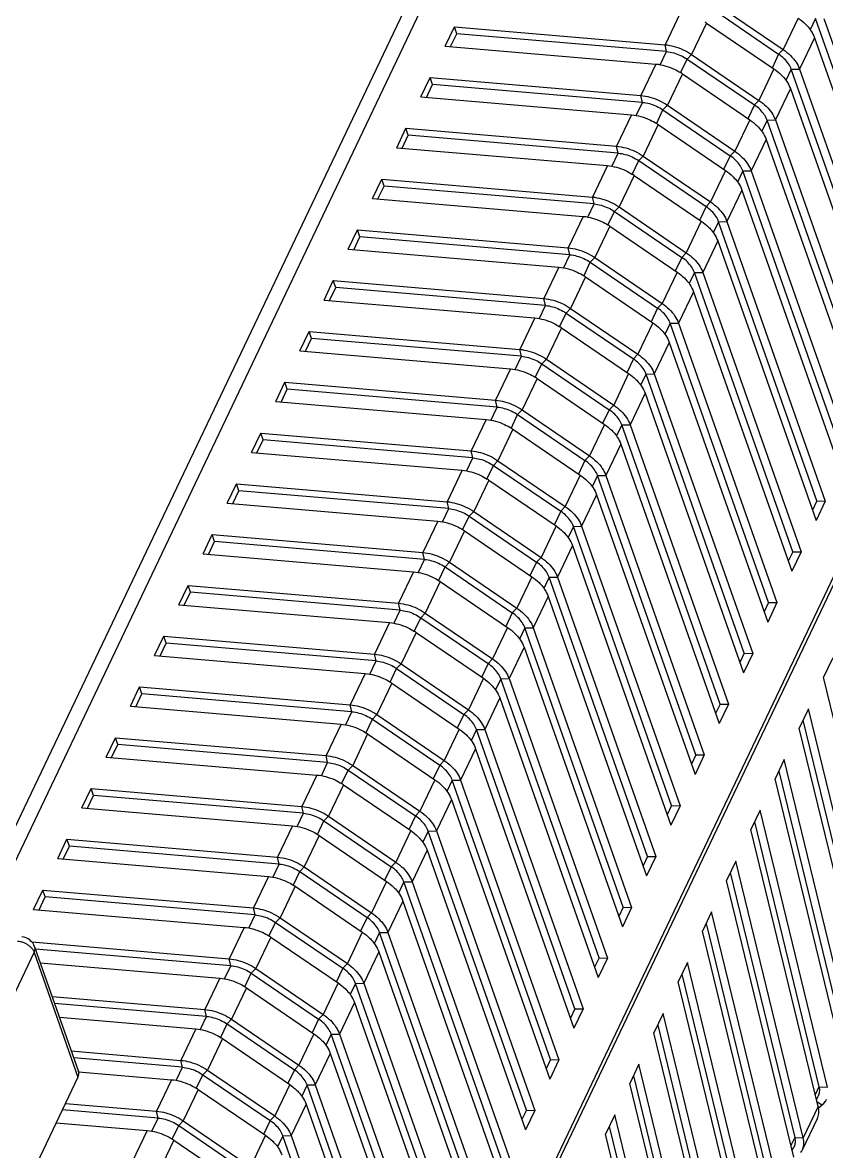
# Model space of a CAD drawing. Header units: millimetres. Extents: x 14276 to 15242, y -9916 to -8542.
# Drawn here: x 14507.7 to 14562.3, y -9122.1 to -9045.5 of the extents above; entities that cross this region are included whole.
import ezdxf

# ---------------------------------------------------------------- set-up
doc = ezdxf.new("R2010")
doc.units = ezdxf.units.MM

# ---------------------------------------------------------------- blocks, each defined once
blk = doc.blocks.new('u9')
at = {"color": 7, "linetype": 'Continuous'}
for p, q in [((-255.404, 117.786), (-219.18, 193.801)), ((-254.346, 117.696), (-222.54, 184.439)), ((-206.888, 180.159), (-207.905, 178.025)), ((-204.76, 180.496), (-200.195, 177.38)), ((-204.454, 180.811), (-199.888, 177.696)), ((-205.08, 179.498), (-206.097, 177.364)), ((-205.08, 179.498), (-200.514, 176.382)), ((-198.872, 179.83), (-199.888, 177.696)), ((-197.695, 179.802), (-198.057, 179.041)), ((-191.027, 160.844), (-197.695, 179.802)), ((-197.133, 179.81), (-190.458, 160.833)), ((-222.82, 177.931), (-222.194, 179.244)), ((-222.45, 177.899), (-222.034, 178.772)), ((-222.034, 178.772), (-222.194, 179.244)), ((-222.194, 179.244), (-207.905, 178.025)), ((-207.794, 177.557), (-222.034, 178.772)), ((-240.753, 49.003), (-179.313, 177.933)), ((-222.82, 177.931), (-208.531, 176.712)), ((-207.794, 177.557), (-207.905, 178.025)), ((-197.758, 178.496), (-198.775, 176.362)), ((-197.758, 178.496), (-191.084, 159.52)), ((-240.659, 48.66), (-179.233, 177.56)), ((-208.223, 176.656), (-207.794, 177.557)), ((-206.849, 176.111), (-206.403, 177.049)), ((-206.403, 177.049), (-206.097, 177.364)), ((-206.403, 177.049), (-201.837, 173.933)), ((-206.097, 177.364), (-201.531, 174.248)), ((-200.195, 177.38), (-200.641, 176.443)), ((-200.195, 177.38), (-199.888, 177.696)), ((-208.531, 176.712), (-209.548, 174.578)), ((-200.514, 176.382), (-201.531, 174.248)), ((-199.338, 176.354), (-199.7, 175.594)), ((-199.338, 176.354), (-198.775, 176.362)), ((-192.67, 157.397), (-199.338, 176.354)), ((-198.775, 176.362), (-192.101, 157.386)), ((-224.463, 174.484), (-223.837, 175.797)), ((-223.677, 175.325), (-223.837, 175.797)), ((-223.837, 175.797), (-209.548, 174.578)), ((-206.722, 176.051), (-207.739, 173.917)), ((-206.722, 176.051), (-202.157, 172.935)), ((-224.093, 174.452), (-223.677, 175.325)), ((-209.437, 174.11), (-223.677, 175.325)), ((-199.401, 175.049), (-200.418, 172.915)), ((-199.401, 175.049), (-192.726, 156.073)), ((-224.463, 174.484), (-210.174, 173.264)), ((-209.866, 173.209), (-209.437, 174.11)), ((-209.437, 174.11), (-209.548, 174.578)), ((-201.837, 173.933), (-201.531, 174.248)), ((-210.174, 173.264), (-211.191, 171.131)), ((-208.492, 172.664), (-208.045, 173.601)), ((-208.045, 173.601), (-207.739, 173.917)), ((-208.045, 173.601), (-203.48, 170.486)), ((-207.739, 173.917), (-203.174, 170.801)), ((-201.837, 173.933), (-202.284, 172.996)), ((-208.365, 172.604), (-209.382, 170.47)), ((-208.365, 172.604), (-203.8, 169.488)), ((-202.157, 172.935), (-203.174, 170.801)), ((-200.981, 172.907), (-201.343, 172.147)), ((-200.981, 172.907), (-200.418, 172.915)), ((-194.312, 153.95), (-200.981, 172.907)), ((-200.418, 172.915), (-193.743, 153.939)), ((-226.106, 171.036), (-225.48, 172.35)), ((-225.736, 171.005), (-225.32, 171.877)), ((-225.32, 171.877), (-225.48, 172.35)), ((-225.48, 172.35), (-211.191, 171.131)), ((-211.079, 170.662), (-225.32, 171.877)), ((-226.106, 171.036), (-211.817, 169.817)), ((-211.079, 170.662), (-211.191, 171.131)), ((-201.044, 171.602), (-202.061, 169.468)), ((-201.044, 171.602), (-194.369, 152.625)), ((-211.509, 169.762), (-211.079, 170.662)), ((-210.135, 169.217), (-209.688, 170.154)), ((-209.688, 170.154), (-209.382, 170.47)), ((-209.688, 170.154), (-205.123, 167.038)), ((-209.382, 170.47), (-204.817, 167.354)), ((-203.48, 170.486), (-203.927, 169.548)), ((-203.48, 170.486), (-203.174, 170.801)), ((-211.817, 169.817), (-212.833, 167.683)), ((-203.8, 169.488), (-204.817, 167.354)), ((-202.623, 169.46), (-202.986, 168.699)), ((-202.623, 169.46), (-202.061, 169.468)), ((-195.955, 150.502), (-202.623, 169.46)), ((-202.061, 169.468), (-195.386, 150.491)), ((-227.748, 167.589), (-227.122, 168.903)), ((-226.963, 168.43), (-227.122, 168.903)), ((-227.122, 168.903), (-212.833, 167.683)), ((-210.008, 169.156), (-211.025, 167.022)), ((-210.008, 169.156), (-205.443, 166.041)), ((-227.379, 167.558), (-226.963, 168.43)), ((-212.722, 167.215), (-226.963, 168.43)), ((-202.687, 168.154), (-203.704, 166.02)), ((-202.687, 168.154), (-196.012, 149.178)), ((-227.748, 167.589), (-213.459, 166.37)), ((-213.151, 166.314), (-212.722, 167.215)), ((-212.722, 167.215), (-212.833, 167.683)), ((-205.123, 167.038), (-204.817, 167.354)), ((-213.459, 166.37), (-214.476, 164.236)), ((-211.778, 165.769), (-211.331, 166.707)), ((-211.331, 166.707), (-211.025, 167.022)), ((-211.331, 166.707), (-206.766, 163.591)), ((-211.025, 167.022), (-206.46, 163.907)), ((-205.123, 167.038), (-205.569, 166.101)), ((-211.651, 165.709), (-212.668, 163.575)), ((-211.651, 165.709), (-207.085, 162.593)), ((-205.443, 166.041), (-206.46, 163.907)), ((-204.266, 166.012), (-204.628, 165.252)), ((-204.266, 166.012), (-203.704, 166.02)), ((-197.598, 147.055), (-204.266, 166.012)), ((-203.704, 166.02), (-197.029, 147.044)), ((-229.391, 164.142), (-228.765, 165.455)), ((-229.021, 164.11), (-228.606, 164.983)), ((-228.606, 164.983), (-228.765, 165.455)), ((-228.765, 165.455), (-214.476, 164.236)), ((-214.365, 163.768), (-228.606, 164.983)), ((-229.391, 164.142), (-215.102, 162.923)), ((-214.365, 163.768), (-214.476, 164.236)), ((-204.33, 164.707), (-205.346, 162.573)), ((-204.33, 164.707), (-197.655, 145.731)), ((-214.794, 162.867), (-214.365, 163.768)), ((-213.42, 162.322), (-212.974, 163.259)), ((-212.974, 163.259), (-212.668, 163.575)), ((-212.974, 163.259), (-208.408, 160.144)), ((-212.668, 163.575), (-208.102, 160.459)), ((-206.766, 163.591), (-207.212, 162.654)), ((-206.766, 163.591), (-206.46, 163.907)), ((-215.102, 162.923), (-216.119, 160.789)), ((-207.085, 162.593), (-208.102, 160.459)), ((-205.909, 162.565), (-206.271, 161.805)), ((-205.909, 162.565), (-205.346, 162.573)), ((-199.241, 143.608), (-205.909, 162.565)), ((-205.346, 162.573), (-198.672, 143.597)), ((-231.034, 160.695), (-230.408, 162.008)), ((-230.248, 161.536), (-230.408, 162.008)), ((-230.408, 162.008), (-216.119, 160.789)), ((-213.294, 162.262), (-214.31, 160.128)), ((-213.294, 162.262), (-208.728, 159.146)), ((-230.664, 160.663), (-230.248, 161.536)), ((-216.008, 160.321), (-230.248, 161.536)), ((-205.972, 161.26), (-206.989, 159.126)), ((-205.972, 161.26), (-199.297, 142.284)), ((-231.034, 160.695), (-216.745, 159.475)), ((-216.437, 159.42), (-216.008, 160.321)), ((-216.008, 160.321), (-216.119, 160.789)), ((-208.408, 160.144), (-208.102, 160.459)), ((-216.745, 159.475), (-217.762, 157.342)), ((-215.063, 158.875), (-214.616, 159.812)), ((-214.616, 159.812), (-214.31, 160.128)), ((-214.616, 159.812), (-210.051, 156.696)), ((-214.31, 160.128), (-209.745, 157.012)), ((-208.408, 160.144), (-208.855, 159.206)), ((-214.936, 158.815), (-215.953, 156.681)), ((-214.936, 158.815), (-210.371, 155.699)), ((-208.728, 159.146), (-209.745, 157.012)), ((-207.552, 159.118), (-207.914, 158.358)), ((-207.552, 159.118), (-206.989, 159.126)), ((-200.884, 140.161), (-207.552, 159.118)), ((-206.989, 159.126), (-200.314, 140.15)), ((-232.677, 157.247), (-232.051, 158.561)), ((-232.307, 157.216), (-231.891, 158.088)), ((-231.891, 158.088), (-232.051, 158.561)), ((-232.051, 158.561), (-217.762, 157.342)), ((-217.65, 156.873), (-231.891, 158.088)), ((-232.677, 157.247), (-218.388, 156.028)), ((-217.65, 156.873), (-217.762, 157.342)), ((-207.615, 157.813), (-208.632, 155.679)), ((-207.615, 157.813), (-200.94, 138.836)), ((-218.08, 155.973), (-217.65, 156.873)), ((-216.706, 155.428), (-216.259, 156.365)), ((-216.259, 156.365), (-215.953, 156.681)), ((-216.259, 156.365), (-211.694, 153.249)), ((-215.953, 156.681), (-211.388, 153.565)), ((-210.051, 156.696), (-210.498, 155.759)), ((-210.051, 156.696), (-209.745, 157.012)), ((-218.388, 156.028), (-219.405, 153.894)), ((-210.371, 155.699), (-211.388, 153.565)), ((-209.194, 155.671), (-209.557, 154.91)), ((-209.194, 155.671), (-208.632, 155.679)), ((-202.526, 136.713), (-209.194, 155.671)), ((-208.632, 155.679), (-201.957, 136.702)), ((-234.319, 153.8), (-233.693, 155.114)), ((-233.534, 154.641), (-233.693, 155.114)), ((-233.693, 155.114), (-219.405, 153.894)), ((-216.579, 155.367), (-217.596, 153.233)), ((-216.579, 155.367), (-212.014, 152.252)), ((-233.95, 153.769), (-233.534, 154.641)), ((-219.293, 153.426), (-233.534, 154.641)), ((-209.258, 154.365), (-210.275, 152.231)), ((-209.258, 154.365), (-202.583, 135.389)), ((-234.319, 153.8), (-220.03, 152.581)), ((-219.722, 152.525), (-219.293, 153.426)), ((-219.293, 153.426), (-219.405, 153.894)), ((-211.694, 153.249), (-211.388, 153.565)), ((-220.03, 152.581), (-221.047, 150.447)), ((-218.349, 151.98), (-217.902, 152.918)), ((-217.902, 152.918), (-217.596, 153.233)), ((-217.902, 152.918), (-213.337, 149.802)), ((-217.596, 153.233), (-213.031, 150.118)), ((-211.694, 153.249), (-212.141, 152.312)), ((-218.222, 151.92), (-219.239, 149.786)), ((-218.222, 151.92), (-213.657, 148.804)), ((-212.014, 152.252), (-213.031, 150.118)), ((-210.837, 152.223), (-211.2, 151.463)), ((-210.837, 152.223), (-210.275, 152.231)), ((-204.169, 133.266), (-210.837, 152.223)), ((-210.275, 152.231), (-203.6, 133.255)), ((-235.962, 150.353), (-235.336, 151.666)), ((-235.592, 150.321), (-235.177, 151.194)), ((-235.177, 151.194), (-235.336, 151.666)), ((-235.336, 151.666), (-221.047, 150.447)), ((-220.936, 149.979), (-235.177, 151.194)), ((-235.962, 150.353), (-221.673, 149.134)), ((-220.936, 149.979), (-221.047, 150.447)), ((-210.901, 150.918), (-211.918, 148.784)), ((-210.901, 150.918), (-204.226, 131.942)), ((-221.365, 149.078), (-220.936, 149.979)), ((-219.991, 148.533), (-219.545, 149.47)), ((-219.545, 149.47), (-219.239, 149.786)), ((-219.545, 149.47), (-214.979, 146.355)), ((-219.239, 149.786), (-214.673, 146.67)), ((-213.337, 149.802), (-213.783, 148.865)), ((-213.337, 149.802), (-213.031, 150.118)), ((-221.673, 149.134), (-222.69, 147)), ((-213.657, 148.804), (-214.673, 146.67)), ((-212.48, 148.776), (-212.842, 148.016)), ((-212.48, 148.776), (-211.918, 148.784)), ((-205.812, 129.819), (-212.48, 148.776)), ((-211.918, 148.784), (-205.243, 129.808)), ((-237.605, 146.906), (-236.979, 148.219)), ((-236.819, 147.747), (-236.979, 148.219)), ((-236.979, 148.219), (-222.69, 147)), ((-219.865, 148.473), (-220.882, 146.339)), ((-219.865, 148.473), (-215.299, 145.357)), ((-237.235, 146.874), (-236.819, 147.747)), ((-222.579, 146.532), (-236.819, 147.747)), ((-212.543, 147.471), (-213.56, 145.337)), ((-212.543, 147.471), (-205.869, 128.495)), ((-237.605, 146.906), (-223.316, 145.686)), ((-223.008, 145.631), (-222.579, 146.532)), ((-222.579, 146.532), (-222.69, 147)), ((-214.979, 146.355), (-214.673, 146.67)), ((-197.598, 147.055), (-197.899, 146.424)), ((-197.029, 147.044), (-197.655, 145.731)), ((-197.598, 147.055), (-197.029, 147.044)), ((-223.316, 145.686), (-224.333, 143.552)), ((-221.634, 145.086), (-221.188, 146.023)), ((-221.188, 146.023), (-220.882, 146.339)), ((-221.188, 146.023), (-216.622, 142.907)), ((-220.882, 146.339), (-216.316, 143.223)), ((-214.979, 146.355), (-215.426, 145.417)), ((-221.507, 145.025), (-222.524, 142.892)), ((-221.507, 145.025), (-216.942, 141.91)), ((-215.299, 145.357), (-216.316, 143.223)), ((-214.123, 145.329), (-214.485, 144.569)), ((-214.123, 145.329), (-213.56, 145.337)), ((-207.455, 126.372), (-214.123, 145.329)), ((-213.56, 145.337), (-206.885, 126.361)), ((-239.248, 143.458), (-238.622, 144.772)), ((-238.878, 143.427), (-238.462, 144.299)), ((-238.462, 144.299), (-238.622, 144.772)), ((-238.622, 144.772), (-224.333, 143.552)), ((-224.222, 143.084), (-238.462, 144.299)), ((-239.248, 143.458), (-224.959, 142.239)), ((-224.222, 143.084), (-224.333, 143.552)), ((-214.186, 144.024), (-215.203, 141.89)), ((-214.186, 144.024), (-207.511, 125.047)), ((-199.241, 143.608), (-199.541, 142.977)), ((-198.672, 143.597), (-199.297, 142.284)), ((-199.241, 143.608), (-198.672, 143.597)), ((-224.651, 142.184), (-224.222, 143.084)), ((-223.277, 141.639), (-222.83, 142.576)), ((-222.83, 142.576), (-222.524, 142.892)), ((-222.83, 142.576), (-218.265, 139.46)), ((-222.524, 142.892), (-217.959, 139.776)), ((-216.622, 142.907), (-217.069, 141.97)), ((-216.622, 142.907), (-216.316, 143.223)), ((-224.959, 142.239), (-225.976, 140.105)), ((-216.942, 141.91), (-217.959, 139.776)), ((-215.766, 141.882), (-216.128, 141.121)), ((-215.766, 141.882), (-215.203, 141.89)), ((-209.097, 122.924), (-215.766, 141.882)), ((-215.203, 141.89), (-208.528, 122.913)), ((-240.89, 140.011), (-240.265, 141.324)), ((-240.105, 140.852), (-240.265, 141.324)), ((-240.265, 141.324), (-225.976, 140.105)), ((-223.15, 141.578), (-224.167, 139.444)), ((-223.15, 141.578), (-218.585, 138.462)), ((-240.521, 139.979), (-240.105, 140.852)), ((-225.864, 139.637), (-240.105, 140.852)), ((-215.829, 140.576), (-216.846, 138.442)), ((-215.829, 140.576), (-209.154, 121.6)), ((-240.89, 140.011), (-226.602, 138.792)), ((-226.294, 138.736), (-225.864, 139.637)), ((-225.864, 139.637), (-225.976, 140.105)), ((-218.265, 139.46), (-217.959, 139.776)), ((-200.884, 140.161), (-201.184, 139.53)), ((-200.314, 140.15), (-200.94, 138.836)), ((-200.884, 140.161), (-200.314, 140.15)), ((-226.602, 138.792), (-227.618, 136.658)), ((-224.92, 138.191), (-224.473, 139.129)), ((-224.473, 139.129), (-224.167, 139.444)), ((-224.473, 139.129), (-219.908, 136.013)), ((-224.167, 139.444), (-219.602, 136.329)), ((-218.265, 139.46), (-218.712, 138.523)), ((-224.793, 138.131), (-225.81, 135.997)), ((-224.793, 138.131), (-220.228, 135.015)), ((-218.585, 138.462), (-219.602, 136.329)), ((-217.408, 138.434), (-217.771, 137.674)), ((-217.408, 138.434), (-216.846, 138.442)), ((-210.74, 119.477), (-217.408, 138.434)), ((-216.846, 138.442), (-210.171, 119.466)), ((-242.533, 136.564), (-241.907, 137.877)), ((-242.164, 136.532), (-241.748, 137.405)), ((-241.748, 137.405), (-241.907, 137.877)), ((-241.907, 137.877), (-227.618, 136.658)), ((-227.507, 136.19), (-241.748, 137.405)), ((-242.533, 136.564), (-228.244, 135.345)), ((-227.507, 136.19), (-227.618, 136.658)), ((-217.472, 137.129), (-218.489, 134.995)), ((-217.472, 137.129), (-210.797, 118.153)), ((-202.526, 136.713), (-202.827, 136.083)), ((-201.957, 136.702), (-202.583, 135.389)), ((-202.526, 136.713), (-201.957, 136.702)), ((-227.936, 135.289), (-227.507, 136.19)), ((-226.563, 134.744), (-226.116, 135.681)), ((-226.116, 135.681), (-225.81, 135.997)), ((-226.116, 135.681), (-221.551, 132.566)), ((-225.81, 135.997), (-221.245, 132.881)), ((-219.908, 136.013), (-220.354, 135.076)), ((-219.908, 136.013), (-219.602, 136.329)), ((-196.528, 136.396), (-197.154, 135.083)), ((-228.244, 135.345), (-229.261, 133.211)), ((-220.228, 135.015), (-221.245, 132.881)), ((-219.051, 134.987), (-219.413, 134.227)), ((-219.051, 134.987), (-218.489, 134.995)), ((-212.383, 116.03), (-219.051, 134.987)), ((-218.489, 134.995), (-211.814, 116.019)), ((-192.586, 116.286), (-197.154, 135.083)), ((-244.176, 133.117), (-243.55, 134.43)), ((-243.391, 133.958), (-243.55, 134.43)), ((-243.55, 134.43), (-229.261, 133.211)), ((-226.436, 134.684), (-227.453, 132.55)), ((-226.436, 134.684), (-221.87, 131.568)), ((-243.806, 133.085), (-243.391, 133.958)), ((-229.15, 132.742), (-243.391, 133.958)), ((-219.114, 133.682), (-220.131, 131.548)), ((-219.114, 133.682), (-212.44, 114.705)), ((-244.176, 133.117), (-229.887, 131.897)), ((-229.579, 131.842), (-229.15, 132.742)), ((-229.15, 132.742), (-229.261, 133.211)), ((-221.551, 132.566), (-221.245, 132.881)), ((-204.169, 133.266), (-204.47, 132.635)), ((-203.6, 133.255), (-204.226, 131.942)), ((-204.169, 133.266), (-203.6, 133.255)), ((-198.171, 132.949), (-198.797, 131.636)), ((-193.603, 114.153), (-198.171, 132.949)), ((-229.887, 131.897), (-230.904, 129.763)), ((-228.205, 131.297), (-227.759, 132.234)), ((-227.759, 132.234), (-227.453, 132.55)), ((-227.759, 132.234), (-223.193, 129.118)), ((-227.453, 132.55), (-222.887, 129.434)), ((-221.551, 132.566), (-221.997, 131.628)), ((-198.546, 132.162), (-194.177, 114.182)), ((-228.079, 131.236), (-229.095, 129.103)), ((-228.079, 131.236), (-223.513, 128.121)), ((-221.87, 131.568), (-222.887, 129.434)), ((-220.694, 131.54), (-221.056, 130.78)), ((-220.694, 131.54), (-220.131, 131.548)), ((-214.026, 112.583), (-220.694, 131.54)), ((-220.131, 131.548), (-213.457, 112.572)), ((-194.229, 112.839), (-198.797, 131.636)), ((-245.819, 129.669), (-245.193, 130.983)), ((-245.449, 129.638), (-245.033, 130.51)), ((-245.033, 130.51), (-245.193, 130.983)), ((-245.193, 130.983), (-230.904, 129.763)), ((-230.793, 129.295), (-245.033, 130.51)), ((-245.819, 129.669), (-231.53, 128.45)), ((-230.793, 129.295), (-230.904, 129.763)), ((-220.757, 130.234), (-221.774, 128.101)), ((-220.757, 130.234), (-214.082, 111.258)), ((-205.812, 129.819), (-206.112, 129.188)), ((-205.243, 129.808), (-205.869, 128.495)), ((-205.812, 129.819), (-205.243, 129.808)), ((-231.222, 128.395), (-230.793, 129.295)), ((-229.848, 127.85), (-229.401, 128.787)), ((-229.401, 128.787), (-229.095, 129.103)), ((-229.401, 128.787), (-224.836, 125.671)), ((-229.095, 129.103), (-224.53, 125.987)), ((-223.193, 129.118), (-223.64, 128.181)), ((-223.193, 129.118), (-222.887, 129.434)), ((-199.814, 129.502), (-200.44, 128.188)), ((-195.246, 110.705), (-199.814, 129.502)), ((-231.53, 128.45), (-232.547, 126.316)), ((-223.513, 128.121), (-224.53, 125.987)), ((-222.337, 128.093), (-222.699, 127.332)), ((-222.337, 128.093), (-221.774, 128.101)), ((-215.668, 109.135), (-222.337, 128.093)), ((-221.774, 128.101), (-215.099, 109.124)), ((-195.872, 109.392), (-200.44, 128.188)), ((-200.189, 128.715), (-195.82, 110.735)), ((-247.462, 126.222), (-246.836, 127.535)), ((-246.676, 127.063), (-246.836, 127.535)), ((-246.836, 127.535), (-232.547, 126.316)), ((-229.721, 127.789), (-230.738, 125.655)), ((-229.721, 127.789), (-225.156, 124.673)), ((-247.092, 126.19), (-246.676, 127.063)), ((-232.435, 125.848), (-246.676, 127.063)), ((-222.4, 126.787), (-223.417, 124.653)), ((-222.4, 126.787), (-215.725, 107.811)), ((-247.462, 126.222), (-233.173, 125.003)), ((-232.865, 124.947), (-232.435, 125.848)), ((-232.435, 125.848), (-232.547, 126.316)), ((-224.836, 125.671), (-224.53, 125.987)), ((-207.455, 126.372), (-207.755, 125.741)), ((-206.885, 126.361), (-207.511, 125.047)), ((-207.455, 126.372), (-206.885, 126.361)), ((-201.457, 126.054), (-202.083, 124.741)), ((-196.889, 107.258), (-201.457, 126.054)), ((-233.173, 125.003), (-234.19, 122.869)), ((-231.491, 124.402), (-231.044, 125.34)), ((-231.044, 125.34), (-230.738, 125.655)), ((-231.044, 125.34), (-226.479, 122.224)), ((-230.738, 125.655), (-226.173, 122.54)), ((-224.836, 125.671), (-225.283, 124.734)), ((-201.832, 125.267), (-197.462, 107.288)), ((-231.364, 124.342), (-232.381, 122.208)), ((-231.364, 124.342), (-226.799, 121.226)), ((-225.156, 124.673), (-226.173, 122.54)), ((-223.979, 124.645), (-224.342, 123.885)), ((-223.979, 124.645), (-223.417, 124.653)), ((-217.311, 105.688), (-223.979, 124.645)), ((-223.417, 124.653), (-216.742, 105.677)), ((-197.515, 105.945), (-202.083, 124.741)), ((-249.104, 122.775), (-248.478, 124.088)), ((-248.735, 122.743), (-248.319, 123.616)), ((-248.319, 123.616), (-248.478, 124.088)), ((-248.478, 124.088), (-234.19, 122.869)), ((-234.078, 122.401), (-248.319, 123.616)), ((-249.104, 122.775), (-234.815, 121.555)), ((-234.078, 122.401), (-234.19, 122.869)), ((-224.043, 123.34), (-225.06, 121.206)), ((-224.043, 123.34), (-217.368, 104.364)), ((-209.097, 122.924), (-209.398, 122.293)), ((-208.528, 122.913), (-209.154, 121.6)), ((-209.097, 122.924), (-208.528, 122.913)), ((-234.507, 121.5), (-234.078, 122.401)), ((-233.134, 120.955), (-232.687, 121.892)), ((-232.687, 121.892), (-232.381, 122.208)), ((-232.687, 121.892), (-228.122, 118.777)), ((-232.381, 122.208), (-227.816, 119.092)), ((-226.479, 122.224), (-226.926, 121.287)), ((-226.479, 122.224), (-226.173, 122.54)), ((-203.099, 122.607), (-203.725, 121.294)), ((-198.531, 103.811), (-203.099, 122.607)), ((-234.815, 121.555), (-235.832, 119.422)), ((-226.799, 121.226), (-227.816, 119.092)), ((-225.622, 121.198), (-225.984, 120.438)), ((-225.622, 121.198), (-225.06, 121.206)), ((-218.954, 102.241), (-225.622, 121.198)), ((-225.06, 121.206), (-218.385, 102.23)), ((-199.157, 102.497), (-203.725, 121.294)), ((-203.475, 121.82), (-199.105, 103.84)), ((-250.747, 119.327), (-250.121, 120.641)), ((-249.962, 120.169), (-250.121, 120.641)), ((-250.121, 120.641), (-235.832, 119.422)), ((-233.007, 120.895), (-234.024, 118.761)), ((-233.007, 120.895), (-228.442, 117.779)), ((-250.377, 119.296), (-249.962, 120.169)), ((-235.721, 118.953), (-249.962, 120.169)), ((-225.686, 119.893), (-226.702, 117.759)), ((-225.686, 119.893), (-219.011, 100.916)), ((-250.747, 119.327), (-236.458, 118.108)), ((-236.15, 118.053), (-235.721, 118.953)), ((-235.721, 118.953), (-235.832, 119.422)), ((-228.122, 118.777), (-227.816, 119.092)), ((-210.74, 119.477), (-211.041, 118.846)), ((-210.171, 119.466), (-210.797, 118.153)), ((-210.74, 119.477), (-210.171, 119.466)), ((-204.742, 119.16), (-205.368, 117.847)), ((-200.174, 100.363), (-204.742, 119.16)), ((-236.458, 118.108), (-237.475, 115.974)), ((-234.776, 117.508), (-234.33, 118.445)), ((-234.33, 118.445), (-234.024, 118.761)), ((-234.33, 118.445), (-229.764, 115.329)), ((-234.024, 118.761), (-229.458, 115.645)), ((-228.122, 118.777), (-228.568, 117.839)), ((-205.117, 118.373), (-200.748, 100.393)), ((-234.65, 117.447), (-235.667, 115.313)), ((-234.65, 117.447), (-230.084, 114.332)), ((-228.442, 117.779), (-229.458, 115.645)), ((-227.265, 117.751), (-227.627, 116.99)), ((-227.265, 117.751), (-226.702, 117.759)), ((-220.597, 98.793), (-227.265, 117.751)), ((-226.702, 117.759), (-220.028, 98.783)), ((-200.8, 99.05), (-205.368, 117.847)), ((-250.872, 117.117), (-237.475, 115.974)), ((-250.673, 116.791), (-247.7, 108.316)), ((-237.364, 115.506), (-250.619, 116.637)), ((-255.763, 105.781), (-250.703, 116.4)), ((-250.703, 116.4), (-247.732, 107.933)), ((-237.364, 115.506), (-237.475, 115.974)), ((-227.328, 116.445), (-228.345, 114.312)), ((-227.328, 116.445), (-220.654, 97.469)), ((-212.383, 116.03), (-212.684, 115.399)), ((-211.814, 116.019), (-212.44, 114.705)), ((-212.383, 116.03), (-211.814, 116.019)), ((-250.291, 115.701), (-238.101, 114.661)), ((-237.793, 114.605), (-237.364, 115.506)), ((-236.419, 114.06), (-235.973, 114.998)), ((-235.973, 114.998), (-235.667, 115.313)), ((-235.973, 114.998), (-231.407, 111.882)), ((-235.667, 115.313), (-231.101, 112.198)), ((-229.764, 115.329), (-230.211, 114.392)), ((-229.764, 115.329), (-229.458, 115.645)), ((-206.385, 115.713), (-207.011, 114.399)), ((-201.817, 96.916), (-206.385, 115.713)), ((-238.101, 114.661), (-239.118, 112.527)), ((-230.084, 114.332), (-231.101, 112.198)), ((-228.908, 114.304), (-229.27, 113.543)), ((-228.908, 114.304), (-228.345, 114.311)), ((-222.24, 95.346), (-228.908, 114.304)), ((-228.345, 114.312), (-221.67, 95.335)), ((-202.443, 95.603), (-207.011, 114.399)), ((-206.76, 114.925), (-202.391, 96.946)), ((-236.292, 114), (-237.309, 111.866)), ((-236.292, 114), (-231.727, 110.884)), ((-249.488, 113.412), (-239.118, 112.527)), ((-239.006, 112.059), (-249.322, 112.939)), ((-228.971, 112.998), (-229.988, 110.864)), ((-228.971, 112.998), (-222.296, 94.022)), ((-248.993, 112.003), (-239.744, 111.214)), ((-239.436, 111.158), (-239.006, 112.059)), ((-239.006, 112.059), (-239.118, 112.527)), ((-231.407, 111.882), (-231.854, 110.945)), ((-231.407, 111.882), (-231.101, 112.198)), ((-214.026, 112.583), (-214.326, 111.952)), ((-213.457, 112.572), (-214.082, 111.258)), ((-214.026, 112.583), (-213.457, 112.572)), ((-208.028, 112.265), (-208.654, 110.952)), ((-203.46, 93.469), (-208.028, 112.265)), ((-239.744, 111.214), (-240.761, 109.08)), ((-238.062, 110.613), (-237.615, 111.55)), ((-237.615, 111.55), (-237.309, 111.866)), ((-237.615, 111.55), (-233.05, 108.435)), ((-237.309, 111.866), (-232.744, 108.75)), ((-208.403, 111.478), (-204.033, 93.499)), ((-237.935, 110.553), (-238.952, 108.419)), ((-237.935, 110.553), (-233.37, 107.437)), ((-231.727, 110.884), (-232.744, 108.75)), ((-230.551, 110.856), (-230.913, 110.096)), ((-230.551, 110.856), (-229.988, 110.864)), ((-223.882, 91.899), (-230.551, 110.856)), ((-229.988, 110.864), (-223.313, 91.888)), ((-204.086, 92.156), (-208.654, 110.952)), ((-248.19, 109.714), (-240.761, 109.08)), ((-240.649, 108.612), (-248.024, 109.241)), ((-240.649, 108.612), (-240.761, 109.08)), ((-230.614, 109.551), (-231.631, 107.417)), ((-230.614, 109.551), (-223.939, 90.575)), ((-215.668, 109.135), (-215.969, 108.504)), ((-215.099, 109.124), (-215.725, 107.811)), ((-215.668, 109.135), (-215.099, 109.124)), ((-209.671, 108.818), (-210.296, 107.505)), ((-205.103, 90.022), (-209.671, 108.818)), ((-247.701, 108.305), (-241.387, 107.766)), ((-241.078, 107.711), (-240.649, 108.612)), ((-239.705, 107.166), (-239.258, 108.103)), ((-239.258, 108.103), (-238.952, 108.419)), ((-239.258, 108.103), (-234.693, 104.987)), ((-238.952, 108.419), (-234.387, 105.303)), ((-233.05, 108.435), (-233.497, 107.497)), ((-233.05, 108.435), (-232.744, 108.75)), ((-247.732, 107.933), (-252.999, 96.88)), ((-241.387, 107.766), (-242.403, 105.633)), ((-233.37, 107.437), (-234.387, 105.303)), ((-232.193, 107.409), (-232.556, 106.649)), ((-232.193, 107.409), (-231.631, 107.417)), ((-225.525, 88.452), (-232.193, 107.409)), ((-231.631, 107.417), (-224.956, 88.441)), ((-205.728, 88.708), (-210.296, 107.505)), ((-210.046, 108.031), (-205.676, 90.051)), ((-197.462, 107.288), (-197.721, 106.746)), ((-197.462, 107.288), (-196.889, 107.258)), ((-239.578, 107.106), (-240.595, 104.972)), ((-239.578, 107.106), (-235.013, 103.99)), ((-197.627, 106.408), (-197.514, 106.647)), ((-248.577, 106.159), (-242.403, 105.633)), ((-232.257, 106.104), (-233.274, 103.97)), ((-232.257, 106.104), (-225.582, 87.127)), ((-197.515, 105.945), (-198.531, 103.811)), ((-197.593, 106.268), (-197.245, 106.05)), ((-197.505, 105.828), (-197.245, 106.05)), ((-242.292, 105.164), (-248.787, 105.719)), ((-242.721, 104.264), (-242.292, 105.164)), ((-242.292, 105.164), (-242.403, 105.633)), ((-234.693, 104.987), (-235.139, 104.05)), ((-234.693, 104.987), (-234.387, 105.303)), ((-217.311, 105.688), (-217.612, 105.057)), ((-216.742, 105.677), (-217.368, 104.364)), ((-217.311, 105.688), (-216.742, 105.677)), ((-211.313, 105.371), (-211.939, 104.058)), ((-206.745, 86.574), (-211.313, 105.371)), ((-197.581, 105.112), (-198.597, 102.978)), ((-249.203, 104.846), (-243.029, 104.319)), ((-243.029, 104.319), (-244.046, 102.185)), ((-241.348, 103.719), (-240.901, 104.656)), ((-240.901, 104.656), (-240.595, 104.972)), ((-240.901, 104.656), (-236.336, 101.54)), ((-240.595, 104.972), (-236.03, 101.856)), ((-211.689, 104.584), (-207.319, 86.604)), ((-241.221, 103.658), (-242.238, 101.524)), ((-241.221, 103.658), (-236.655, 100.543)), ((-235.013, 103.99), (-236.03, 101.856)), ((-233.836, 103.962), (-234.198, 103.201)), ((-233.836, 103.962), (-233.274, 103.97)), ((-227.168, 85.004), (-233.836, 103.962)), ((-233.274, 103.97), (-226.599, 84.993)), ((-207.371, 85.261), (-211.939, 104.058)), ((-199.105, 103.84), (-199.363, 103.298)), ((-199.105, 103.84), (-198.531, 103.811)), ((-199.27, 102.961), (-199.156, 103.2))]:
    blk.add_line(p, q, dxfattribs=at)
for centre, radius, start, end in [((-207.266, 176.294), 3.879, 55.68905, 57.40596), ((-208.909, 172.847), 3.879, 55.68905, 57.40596), ((-210.552, 169.4), 3.879, 55.68905, 57.40596), ((-212.194, 165.953), 3.879, 55.68905, 57.40596), ((-213.837, 162.505), 3.879, 55.68905, 57.40596), ((-215.48, 159.058), 3.879, 55.68905, 57.40596), ((-217.123, 155.611), 3.879, 55.68905, 57.40596), ((-218.765, 152.164), 3.879, 55.68905, 57.40596), ((-220.408, 148.716), 3.879, 55.68905, 57.40596), ((-222.051, 145.269), 3.879, 55.68905, 57.40596), ((-223.694, 141.822), 3.879, 55.68905, 57.40596), ((-225.336, 138.375), 3.879, 55.68905, 57.40596), ((-226.979, 134.927), 3.879, 55.68905, 57.40596), ((-228.622, 131.48), 3.879, 55.68905, 57.40596), ((-230.265, 128.033), 3.879, 55.68905, 57.40596), ((-231.908, 124.586), 3.879, 55.68905, 57.40596), ((-233.55, 121.138), 3.879, 55.68905, 57.40596), ((-235.193, 117.691), 3.879, 55.68905, 57.40596), ((-251.616, 116.46), 1, 19.33228, 85.11747), ((-236.836, 114.244), 3.879, 55.68905, 57.40596), ((-238.479, 110.796), 3.879, 55.68905, 57.40596), ((-240.121, 107.349), 3.879, 55.68905, 57.40596), ((-241.764, 103.902), 3.879, 55.68905, 57.40596), ((-243.407, 100.455), 3.879, 55.68905, 57.40596)]:
    blk.add_arc(centre, radius, start, end, dxfattribs=at)
blk.add_ellipse((-248.652, 108.011), major_axis=(0.959, 0.286), ratio=0.659581, start_param=-0.537102, end_param=0.031541, dxfattribs=at)
for points, start_tangent, end_tangent in [([(-198.872, 179.83), (-198.38, 179.428), (-198.274, 179.319)], (0.825973, -0.56371), (0.679163, -0.733987)), ([(-198.274, 179.319), (-198.001, 178.973)], (0.679163, -0.733987), (0.555139, -0.831758)), ([(-198.001, 178.973), (-197.758, 178.496)], (0.555139, -0.831758), (0.331816, -0.943344)), ([(-207.905, 178.025), (-207.285, 177.913), (-206.669, 177.688), (-206.097, 177.364)], (0.996379, -0.085018), (0.825973, -0.56371)), ([(-207.794, 177.557), (-207.317, 177.471), (-206.843, 177.298), (-206.403, 177.049)], (0.996379, -0.085018), (0.825973, -0.56371)), ([(-199.338, 176.354), (-199.524, 176.721), (-199.816, 177.071), (-200.195, 177.38)], (-0.331816, 0.943344), (-0.825973, 0.56371)), ([(-199.888, 177.696), (-199.397, 177.294), (-199.017, 176.839), (-198.775, 176.362)], (0.825973, -0.56371), (0.331816, -0.943344)), ([(-208.531, 176.712), (-207.911, 176.6)], (0.996379, -0.085018), (0.964844, -0.262824)), ([(-207.911, 176.6), (-207.295, 176.375), (-206.819, 176.115)], (0.964844, -0.262824), (0.842492, -0.538709)), ([(-200.514, 176.382), (-200.023, 175.98), (-199.917, 175.871)], (0.825973, -0.56371), (0.679163, -0.733987)), ([(-199.917, 175.871), (-199.643, 175.526)], (0.679163, -0.733987), (0.555139, -0.831758)), ([(-199.643, 175.526), (-199.401, 175.049)], (0.555139, -0.831758), (0.331816, -0.943344)), ([(-209.548, 174.578), (-208.928, 174.466), (-208.312, 174.241), (-207.739, 173.917)], (0.996379, -0.085018), (0.825973, -0.56371)), ([(-209.437, 174.11), (-208.96, 174.024), (-208.486, 173.851), (-208.045, 173.601)], (0.996379, -0.085018), (0.825973, -0.56371)), ([(-201.531, 174.248), (-201.04, 173.846), (-200.66, 173.392), (-200.418, 172.915)], (0.825973, -0.56371), (0.331816, -0.943344)), ([(-210.174, 173.264), (-209.554, 173.153)], (0.996379, -0.085018), (0.964844, -0.262824)), ([(-200.981, 172.907), (-201.167, 173.274), (-201.459, 173.623), (-201.837, 173.933)], (-0.331816, 0.943344), (-0.825973, 0.56371)), ([(-209.554, 173.153), (-208.938, 172.928), (-208.462, 172.668)], (0.964844, -0.262824), (0.842492, -0.538709)), ([(-202.157, 172.935), (-201.665, 172.533), (-201.56, 172.424)], (0.825973, -0.56371), (0.679163, -0.733987)), ([(-201.56, 172.424), (-201.286, 172.079)], (0.679163, -0.733987), (0.555139, -0.831758)), ([(-201.286, 172.079), (-201.043, 171.602)], (0.555139, -0.831758), (0.331816, -0.943344)), ([(-211.191, 171.131), (-210.571, 171.019), (-209.954, 170.794), (-209.382, 170.47)], (0.996379, -0.085018), (0.825973, -0.56371)), ([(-211.079, 170.662), (-210.602, 170.576), (-210.128, 170.403), (-209.688, 170.154)], (0.996379, -0.085018), (0.825973, -0.56371)), ([(-202.623, 169.46), (-202.81, 169.827), (-203.102, 170.176), (-203.48, 170.486)], (-0.331816, 0.943344), (-0.825973, 0.56371)), ([(-203.174, 170.801), (-202.682, 170.399), (-202.303, 169.945), (-202.06, 169.468)], (0.825973, -0.56371), (0.331816, -0.943344)), ([(-211.817, 169.817), (-211.196, 169.705)], (0.996379, -0.085018), (0.964844, -0.262824)), ([(-211.196, 169.705), (-210.58, 169.48), (-210.105, 169.22)], (0.964844, -0.262824), (0.842492, -0.538709)), ([(-203.8, 169.488), (-203.308, 169.086), (-203.202, 168.977)], (0.825973, -0.56371), (0.679163, -0.733987)), ([(-203.202, 168.977), (-202.929, 168.631)], (0.679163, -0.733987), (0.555139, -0.831758)), ([(-202.929, 168.631), (-202.686, 168.154)], (0.555139, -0.831758), (0.331816, -0.943344)), ([(-212.833, 167.683), (-212.213, 167.572), (-211.597, 167.346), (-211.025, 167.022)], (0.996379, -0.085018), (0.825973, -0.56371)), ([(-212.722, 167.215), (-212.245, 167.129), (-211.771, 166.956), (-211.331, 166.707)], (0.996379, -0.085018), (0.825973, -0.56371)), ([(-204.817, 167.354), (-204.325, 166.952), (-203.946, 166.498), (-203.703, 166.02)], (0.825973, -0.56371), (0.331816, -0.943344)), ([(-213.459, 166.37), (-212.839, 166.258)], (0.996379, -0.085018), (0.964844, -0.262824)), ([(-204.266, 166.012), (-204.453, 166.38), (-204.745, 166.729), (-205.123, 167.038)], (-0.331816, 0.943344), (-0.825973, 0.56371)), ([(-212.839, 166.258), (-212.223, 166.033), (-211.748, 165.773)], (0.964844, -0.262824), (0.842492, -0.538709)), ([(-205.443, 166.041), (-204.951, 165.638), (-204.845, 165.53)], (0.825973, -0.56371), (0.679163, -0.733987)), ([(-204.845, 165.53), (-204.572, 165.184)], (0.679163, -0.733987), (0.555139, -0.831758)), ([(-204.572, 165.184), (-204.329, 164.707)], (0.555139, -0.831758), (0.331816, -0.943344)), ([(-214.476, 164.236), (-213.856, 164.124), (-213.24, 163.899), (-212.668, 163.575)], (0.996379, -0.085018), (0.825973, -0.56371)), ([(-214.365, 163.768), (-213.888, 163.682), (-213.414, 163.509), (-212.974, 163.259)], (0.996379, -0.085018), (0.825973, -0.56371)), ([(-205.909, 162.565), (-206.096, 162.932), (-206.387, 163.282), (-206.766, 163.591)], (-0.331816, 0.943344), (-0.825973, 0.56371)), ([(-206.46, 163.907), (-205.968, 163.505), (-205.589, 163.05), (-205.346, 162.573)], (0.825973, -0.56371), (0.331816, -0.943344)), ([(-215.102, 162.923), (-214.482, 162.811)], (0.996379, -0.085018), (0.964844, -0.262824)), ([(-214.482, 162.811), (-213.866, 162.586), (-213.391, 162.326)], (0.964844, -0.262824), (0.842492, -0.538709)), ([(-207.085, 162.593), (-206.594, 162.191), (-206.488, 162.082)], (0.825973, -0.56371), (0.679163, -0.733987)), ([(-206.488, 162.082), (-206.214, 161.737)], (0.679163, -0.733987), (0.555139, -0.831758)), ([(-206.214, 161.737), (-205.972, 161.26)], (0.555139, -0.831758), (0.331816, -0.943344)), ([(-216.119, 160.789), (-215.499, 160.677), (-214.883, 160.452), (-214.31, 160.128)], (0.996379, -0.085018), (0.825973, -0.56371)), ([(-216.008, 160.321), (-215.531, 160.235), (-215.057, 160.061), (-214.616, 159.812)], (0.996379, -0.085018), (0.825973, -0.56371)), ([(-208.102, 160.459), (-207.611, 160.057), (-207.231, 159.603), (-206.989, 159.126)], (0.825973, -0.56371), (0.331816, -0.943344)), ([(-216.745, 159.475), (-216.125, 159.364)], (0.996379, -0.085018), (0.964844, -0.262824)), ([(-207.552, 159.118), (-207.738, 159.485), (-208.03, 159.834), (-208.408, 160.144)], (-0.331816, 0.943344), (-0.825973, 0.56371)), ([(-216.125, 159.364), (-215.509, 159.139), (-215.033, 158.879)], (0.964844, -0.262824), (0.842492, -0.538709)), ([(-208.728, 159.146), (-208.237, 158.744), (-208.131, 158.635)], (0.825973, -0.56371), (0.679163, -0.733987)), ([(-208.131, 158.635), (-207.857, 158.29)], (0.679163, -0.733987), (0.555139, -0.831758)), ([(-207.857, 158.29), (-207.615, 157.813)], (0.555139, -0.831758), (0.331816, -0.943344)), ([(-217.762, 157.342), (-217.142, 157.23), (-216.526, 157.005), (-215.953, 156.681)], (0.996379, -0.085018), (0.825973, -0.56371)), ([(-217.65, 156.873), (-217.173, 156.787), (-216.7, 156.614), (-216.259, 156.365)], (0.996379, -0.085018), (0.825973, -0.56371)), ([(-209.194, 155.671), (-209.381, 156.038), (-209.673, 156.387), (-210.051, 156.696)], (-0.331816, 0.943344), (-0.825973, 0.56371)), ([(-209.745, 157.012), (-209.253, 156.61), (-208.874, 156.156), (-208.631, 155.679)], (0.825973, -0.56371), (0.331816, -0.943344)), ([(-218.388, 156.028), (-217.768, 155.916)], (0.996379, -0.085018), (0.964844, -0.262824)), ([(-217.768, 155.916), (-217.151, 155.691), (-216.676, 155.431)], (0.964844, -0.262824), (0.842492, -0.538709)), ([(-210.371, 155.699), (-209.879, 155.297), (-209.774, 155.188)], (0.825973, -0.56371), (0.679163, -0.733987)), ([(-209.774, 155.188), (-209.5, 154.842)], (0.679163, -0.733987), (0.555139, -0.831758)), ([(-209.5, 154.842), (-209.257, 154.365)], (0.555139, -0.831758), (0.331816, -0.943344)), ([(-219.405, 153.894), (-218.784, 153.783), (-218.168, 153.557), (-217.596, 153.233)], (0.996379, -0.085018), (0.825973, -0.56371)), ([(-219.293, 153.426), (-218.816, 153.34), (-218.342, 153.167), (-217.902, 152.918)], (0.996379, -0.085018), (0.825973, -0.56371)), ([(-211.388, 153.565), (-210.896, 153.163), (-210.517, 152.709), (-210.274, 152.231)], (0.825973, -0.56371), (0.331816, -0.943344)), ([(-220.03, 152.581), (-219.41, 152.469)], (0.996379, -0.085018), (0.964844, -0.262824)), ([(-210.837, 152.223), (-211.024, 152.59), (-211.316, 152.94), (-211.694, 153.249)], (-0.331816, 0.943344), (-0.825973, 0.56371)), ([(-219.41, 152.469), (-218.794, 152.244), (-218.319, 151.984)], (0.964844, -0.262824), (0.842492, -0.538709)), ([(-212.014, 152.252), (-211.522, 151.849), (-211.416, 151.74)], (0.825973, -0.56371), (0.679163, -0.733987)), ([(-211.416, 151.74), (-211.143, 151.395)], (0.679163, -0.733987), (0.555139, -0.831758)), ([(-211.143, 151.395), (-210.9, 150.918)], (0.555139, -0.831758), (0.331816, -0.943344)), ([(-221.047, 150.447), (-220.427, 150.335), (-219.811, 150.11), (-219.239, 149.786)], (0.996379, -0.085018), (0.825973, -0.56371)), ([(-220.936, 149.979), (-220.459, 149.893), (-219.985, 149.72), (-219.545, 149.47)], (0.996379, -0.085018), (0.825973, -0.56371)), ([(-212.48, 148.776), (-212.667, 149.143), (-212.958, 149.493), (-213.337, 149.802)], (-0.331816, 0.943344), (-0.825973, 0.56371)), ([(-213.031, 150.118), (-212.539, 149.716), (-212.16, 149.261), (-211.917, 148.784)], (0.825973, -0.56371), (0.331816, -0.943344)), ([(-221.673, 149.134), (-221.053, 149.022)], (0.996379, -0.085018), (0.964844, -0.262824)), ([(-221.053, 149.022), (-220.437, 148.797), (-219.962, 148.537)], (0.964844, -0.262824), (0.842492, -0.538709)), ([(-213.657, 148.804), (-213.165, 148.402), (-213.059, 148.293)], (0.825973, -0.56371), (0.679163, -0.733987)), ([(-213.059, 148.293), (-212.785, 147.948)], (0.679163, -0.733987), (0.555139, -0.831758)), ([(-212.785, 147.948), (-212.543, 147.471)], (0.555139, -0.831758), (0.331816, -0.943344)), ([(-222.69, 147), (-222.07, 146.888), (-221.454, 146.663), (-220.882, 146.339)], (0.996379, -0.085018), (0.825973, -0.56371)), ([(-222.579, 146.532), (-222.102, 146.446), (-221.628, 146.272), (-221.188, 146.023)], (0.996379, -0.085018), (0.825973, -0.56371)), ([(-214.673, 146.67), (-214.182, 146.268), (-213.802, 145.814), (-213.56, 145.337)], (0.825973, -0.56371), (0.331816, -0.943344)), ([(-223.316, 145.686), (-222.696, 145.575)], (0.996379, -0.085018), (0.964844, -0.262824)), ([(-214.123, 145.329), (-214.309, 145.696), (-214.601, 146.045), (-214.979, 146.355)], (-0.331816, 0.943344), (-0.825973, 0.56371)), ([(-222.696, 145.575), (-222.08, 145.35), (-221.604, 145.09)], (0.964844, -0.262824), (0.842492, -0.538709)), ([(-215.299, 145.357), (-214.808, 144.955), (-214.702, 144.846)], (0.825973, -0.56371), (0.679163, -0.733987)), ([(-214.702, 144.846), (-214.428, 144.501)], (0.679163, -0.733987), (0.555139, -0.831758)), ([(-214.428, 144.501), (-214.186, 144.024)], (0.555139, -0.831758), (0.331816, -0.943344)), ([(-224.333, 143.552), (-223.713, 143.441), (-223.097, 143.216), (-222.524, 142.892)], (0.996379, -0.085018), (0.825973, -0.56371)), ([(-224.222, 143.084), (-223.745, 142.998), (-223.271, 142.825), (-222.83, 142.576)], (0.996379, -0.085018), (0.825973, -0.56371)), ([(-215.766, 141.882), (-215.952, 142.249), (-216.244, 142.598), (-216.622, 142.907)], (-0.331816, 0.943344), (-0.825973, 0.56371)), ([(-216.316, 143.223), (-215.825, 142.821), (-215.445, 142.367), (-215.203, 141.89)], (0.825973, -0.56371), (0.331816, -0.943344)), ([(-224.959, 142.239), (-224.339, 142.127)], (0.996379, -0.085018), (0.964844, -0.262824)), ([(-224.339, 142.127), (-223.723, 141.902), (-223.247, 141.642)], (0.964844, -0.262824), (0.842492, -0.538709)), ([(-216.942, 141.91), (-216.45, 141.508), (-216.345, 141.399)], (0.825973, -0.56371), (0.679163, -0.733987)), ([(-216.345, 141.399), (-216.071, 141.053)], (0.679163, -0.733987), (0.555139, -0.831758)), ([(-216.071, 141.053), (-215.828, 140.576)], (0.555139, -0.831758), (0.331816, -0.943344)), ([(-225.976, 140.105), (-225.356, 139.994), (-224.739, 139.768), (-224.167, 139.444)], (0.996379, -0.085018), (0.825973, -0.56371)), ([(-225.864, 139.637), (-225.387, 139.551), (-224.913, 139.378), (-224.473, 139.129)], (0.996379, -0.085018), (0.825973, -0.56371)), ([(-217.959, 139.776), (-217.467, 139.374), (-217.088, 138.919), (-216.845, 138.442)], (0.825973, -0.56371), (0.331816, -0.943344)), ([(-226.602, 138.792), (-225.981, 138.68)], (0.996379, -0.085018), (0.964844, -0.262824)), ([(-217.408, 138.434), (-217.595, 138.801), (-217.887, 139.151), (-218.265, 139.46)], (-0.331816, 0.943344), (-0.825973, 0.56371)), ([(-225.981, 138.68), (-225.365, 138.455), (-224.89, 138.195)], (0.964844, -0.262824), (0.842492, -0.538709)), ([(-218.585, 138.462), (-218.093, 138.06), (-217.987, 137.951)], (0.825973, -0.56371), (0.679163, -0.733987)), ([(-217.987, 137.951), (-217.714, 137.606)], (0.679163, -0.733987), (0.555139, -0.831758)), ([(-217.714, 137.606), (-217.471, 137.129)], (0.555139, -0.831758), (0.331816, -0.943344)), ([(-227.618, 136.658), (-226.998, 136.546), (-226.382, 136.321), (-225.81, 135.997)], (0.996379, -0.085018), (0.825973, -0.56371)), ([(-227.507, 136.19), (-227.03, 136.104), (-226.556, 135.931), (-226.116, 135.681)], (0.996379, -0.085018), (0.825973, -0.56371)), ([(-219.051, 134.987), (-219.238, 135.354), (-219.53, 135.704), (-219.908, 136.013)], (-0.331816, 0.943344), (-0.825973, 0.56371)), ([(-219.602, 136.329), (-219.11, 135.926), (-218.731, 135.472), (-218.488, 134.995)], (0.825973, -0.56371), (0.331816, -0.943344)), ([(-228.244, 135.345), (-227.624, 135.233)], (0.996379, -0.085018), (0.964844, -0.262824)), ([(-227.624, 135.233), (-227.008, 135.008), (-226.533, 134.748)], (0.964844, -0.262824), (0.842492, -0.538709)), ([(-220.228, 135.015), (-219.736, 134.613), (-219.63, 134.504)], (0.825973, -0.56371), (0.679163, -0.733987)), ([(-219.63, 134.504), (-219.357, 134.159)], (0.679163, -0.733987), (0.555139, -0.831758)), ([(-219.357, 134.159), (-219.114, 133.682)], (0.555139, -0.831758), (0.331816, -0.943344)), ([(-229.261, 133.211), (-228.641, 133.099), (-228.025, 132.874), (-227.453, 132.55)], (0.996379, -0.085018), (0.825973, -0.56371)), ([(-229.15, 132.742), (-228.673, 132.657), (-228.199, 132.483), (-227.759, 132.234)], (0.996379, -0.085018), (0.825973, -0.56371)), ([(-221.245, 132.881), (-220.753, 132.479), (-220.373, 132.025), (-220.131, 131.548)], (0.825973, -0.56371), (0.331816, -0.943344)), ([(-229.887, 131.897), (-229.267, 131.786)], (0.996379, -0.085018), (0.964844, -0.262824)), ([(-220.694, 131.54), (-220.881, 131.907), (-221.172, 132.256), (-221.551, 132.566)], (-0.331816, 0.943344), (-0.825973, 0.56371)), ([(-229.267, 131.786), (-228.651, 131.56), (-228.176, 131.3)], (0.964844, -0.262824), (0.842492, -0.538709)), ([(-221.87, 131.568), (-221.379, 131.166), (-221.273, 131.057)], (0.825973, -0.56371), (0.679163, -0.733987)), ([(-221.273, 131.057), (-220.999, 130.712)], (0.679163, -0.733987), (0.555139, -0.831758)), ([(-220.999, 130.712), (-220.757, 130.234)], (0.555139, -0.831758), (0.331816, -0.943344)), ([(-230.904, 129.763), (-230.284, 129.652), (-229.668, 129.427), (-229.095, 129.103)], (0.996379, -0.085018), (0.825973, -0.56371)), ([(-230.793, 129.295), (-230.316, 129.209), (-229.842, 129.036), (-229.401, 128.787)], (0.996379, -0.085018), (0.825973, -0.56371)), ([(-222.337, 128.093), (-222.523, 128.46), (-222.815, 128.809), (-223.193, 129.118)], (-0.331816, 0.943344), (-0.825973, 0.56371)), ([(-222.887, 129.434), (-222.396, 129.032), (-222.016, 128.578), (-221.774, 128.101)], (0.825973, -0.56371), (0.331816, -0.943344)), ([(-231.53, 128.45), (-230.91, 128.338)], (0.996379, -0.085018), (0.964844, -0.262824)), ([(-230.91, 128.338), (-230.294, 128.113), (-229.818, 127.853)], (0.964844, -0.262824), (0.842492, -0.538709)), ([(-223.513, 128.121), (-223.022, 127.719), (-222.916, 127.61)], (0.825973, -0.56371), (0.679163, -0.733987)), ([(-222.916, 127.61), (-222.642, 127.264)], (0.679163, -0.733987), (0.555139, -0.831758)), ([(-222.642, 127.264), (-222.4, 126.787)], (0.555139, -0.831758), (0.331816, -0.943344)), ([(-232.547, 126.316), (-231.927, 126.204), (-231.311, 125.979), (-230.738, 125.655)], (0.996379, -0.085018), (0.825973, -0.56371)), ([(-232.435, 125.848), (-231.958, 125.762), (-231.484, 125.589), (-231.044, 125.34)], (0.996379, -0.085018), (0.825973, -0.56371)), ([(-224.53, 125.987), (-224.038, 125.585), (-223.659, 125.13), (-223.416, 124.653)], (0.825973, -0.56371), (0.331816, -0.943344)), ([(-233.173, 125.003), (-232.553, 124.891)], (0.996379, -0.085018), (0.964844, -0.262824)), ([(-223.979, 124.645), (-224.166, 125.012), (-224.458, 125.362), (-224.836, 125.671)], (-0.331816, 0.943344), (-0.825973, 0.56371)), ([(-232.553, 124.891), (-231.936, 124.666), (-231.461, 124.406)], (0.964844, -0.262824), (0.842492, -0.538709)), ([(-225.156, 124.673), (-224.664, 124.271), (-224.559, 124.162)], (0.825973, -0.56371), (0.679163, -0.733987)), ([(-224.559, 124.162), (-224.285, 123.817)], (0.679163, -0.733987), (0.555139, -0.831758)), ([(-224.285, 123.817), (-224.042, 123.34)], (0.555139, -0.831758), (0.331816, -0.943344)), ([(-234.19, 122.869), (-233.569, 122.757), (-232.953, 122.532), (-232.381, 122.208)], (0.996379, -0.085018), (0.825973, -0.56371)), ([(-234.078, 122.401), (-233.601, 122.315), (-233.127, 122.142), (-232.687, 121.892)], (0.996379, -0.085018), (0.825973, -0.56371)), ([(-225.622, 121.198), (-225.809, 121.565), (-226.101, 121.914), (-226.479, 122.224)], (-0.331816, 0.943344), (-0.825973, 0.56371)), ([(-226.173, 122.54), (-225.681, 122.137), (-225.302, 121.683), (-225.059, 121.206)], (0.825973, -0.56371), (0.331816, -0.943344)), ([(-234.815, 121.555), (-234.195, 121.444)], (0.996379, -0.085018), (0.964844, -0.262824)), ([(-234.195, 121.444), (-233.579, 121.219), (-233.104, 120.959)], (0.964844, -0.262824), (0.842492, -0.538709)), ([(-226.799, 121.226), (-226.307, 120.824), (-226.201, 120.715)], (0.825973, -0.56371), (0.679163, -0.733987)), ([(-226.201, 120.715), (-225.928, 120.37)], (0.679163, -0.733987), (0.555139, -0.831758)), ([(-225.928, 120.37), (-225.685, 119.893)], (0.555139, -0.831758), (0.331816, -0.943344)), ([(-235.832, 119.422), (-235.212, 119.31), (-234.596, 119.085), (-234.024, 118.761)], (0.996379, -0.085018), (0.825973, -0.56371)), ([(-235.721, 118.953), (-235.244, 118.867), (-234.77, 118.694), (-234.33, 118.445)], (0.996379, -0.085018), (0.825973, -0.56371)), ([(-227.816, 119.092), (-227.324, 118.69), (-226.945, 118.236), (-226.702, 117.759)], (0.825973, -0.56371), (0.331816, -0.943344)), ([(-236.458, 118.108), (-235.838, 117.997)], (0.996379, -0.085018), (0.964844, -0.262824)), ([(-227.265, 117.751), (-227.452, 118.118), (-227.743, 118.467), (-228.122, 118.777)], (-0.331816, 0.943344), (-0.825973, 0.56371)), ([(-235.838, 117.997), (-235.222, 117.771), (-234.747, 117.511)], (0.964844, -0.262824), (0.842492, -0.538709)), ([(-228.442, 117.779), (-227.95, 117.377), (-227.844, 117.268)], (0.825973, -0.56371), (0.679163, -0.733987)), ([(-227.844, 117.268), (-227.57, 116.922)], (0.679163, -0.733987), (0.555139, -0.831758)), ([(-251.831, 117.18), (-251.624, 117.145), (-251.417, 117.077), (-251.219, 116.979), (-251.041, 116.855), (-250.891, 116.713), (-250.776, 116.558), (-250.703, 116.4)], (0.996379, -0.085018), (0.313508, -0.949586)), ([(-250.703, 116.4), (-250.654, 116.559), (-250.653, 116.713), (-250.673, 116.791)], (0.414164, 0.910202), (-0.330845, 0.943685)), ([(-227.57, 116.922), (-227.328, 116.445)], (0.555139, -0.831758), (0.331816, -0.943344)), ([(-237.475, 115.974), (-236.855, 115.863), (-236.239, 115.638), (-235.667, 115.313)], (0.996379, -0.085018), (0.825973, -0.56371)), ([(-237.364, 115.506), (-236.887, 115.42), (-236.413, 115.247), (-235.973, 114.998)], (0.996379, -0.085018), (0.825973, -0.56371)), ([(-228.908, 114.304), (-229.094, 114.671), (-229.386, 115.02), (-229.764, 115.329)], (-0.331816, 0.943344), (-0.825973, 0.56371)), ([(-229.458, 115.645), (-228.967, 115.243), (-228.587, 114.789), (-228.345, 114.311)], (0.825973, -0.56371), (0.331816, -0.943344)), ([(-238.101, 114.661), (-237.481, 114.549)], (0.996379, -0.085018), (0.964844, -0.262824)), ([(-237.481, 114.549), (-236.865, 114.324), (-236.389, 114.064)], (0.964844, -0.262824), (0.842492, -0.538709)), ([(-230.084, 114.332), (-229.593, 113.929), (-229.487, 113.821)], (0.825973, -0.56371), (0.679163, -0.733987)), ([(-229.487, 113.821), (-229.213, 113.475)], (0.679163, -0.733987), (0.555139, -0.831758)), ([(-229.213, 113.475), (-228.971, 112.998)], (0.555139, -0.831758), (0.331816, -0.943344)), ([(-239.118, 112.527), (-238.498, 112.415), (-237.882, 112.19), (-237.309, 111.866)], (0.996379, -0.085018), (0.825973, -0.56371)), ([(-239.006, 112.059), (-238.529, 111.973), (-238.056, 111.8), (-237.615, 111.55)], (0.996379, -0.085018), (0.825973, -0.56371)), ([(-230.551, 110.856), (-230.737, 111.223), (-231.029, 111.573), (-231.407, 111.882)], (-0.331816, 0.943344), (-0.825973, 0.56371)), ([(-231.101, 112.198), (-230.61, 111.796), (-230.23, 111.341), (-229.987, 110.864)], (0.825973, -0.56371), (0.331816, -0.943344)), ([(-239.744, 111.214), (-239.124, 111.102)], (0.996379, -0.085018), (0.964844, -0.262824)), ([(-239.124, 111.102), (-238.508, 110.877), (-238.032, 110.617)], (0.964844, -0.262824), (0.842492, -0.538709)), ([(-231.727, 110.884), (-231.235, 110.482), (-231.13, 110.373)], (0.825973, -0.56371), (0.679163, -0.733987)), ([(-231.13, 110.373), (-230.856, 110.028)], (0.679163, -0.733987), (0.555139, -0.831758)), ([(-230.856, 110.028), (-230.613, 109.551)], (0.555139, -0.831758), (0.331816, -0.943344)), ([(-240.761, 109.08), (-240.14, 108.968), (-239.524, 108.743), (-238.952, 108.419)], (0.996379, -0.085018), (0.825973, -0.56371)), ([(-240.649, 108.612), (-240.172, 108.526), (-239.698, 108.352), (-239.258, 108.103)], (0.996379, -0.085018), (0.825973, -0.56371)), ([(-232.193, 107.409), (-232.38, 107.776), (-232.672, 108.125), (-233.05, 108.435)], (-0.331816, 0.943344), (-0.825973, 0.56371)), ([(-232.744, 108.75), (-232.252, 108.348), (-231.873, 107.894), (-231.63, 107.417)], (0.825973, -0.56371), (0.331816, -0.943344)), ([(-241.387, 107.766), (-240.766, 107.655)], (0.996379, -0.085018), (0.964844, -0.262824)), ([(-240.766, 107.655), (-240.15, 107.43), (-239.675, 107.17)], (0.964844, -0.262824), (0.842492, -0.538709)), ([(-233.37, 107.437), (-232.878, 107.035), (-232.772, 106.926)], (0.825973, -0.56371), (0.679163, -0.733987)), ([(-197.462, 107.288), (-197.435, 106.934), (-197.514, 106.647)], (0.236152, -0.971716), (-0.429288, -0.903168)), ([(-232.772, 106.926), (-232.499, 106.581)], (0.679163, -0.733987), (0.555139, -0.831758)), ([(-232.499, 106.581), (-232.256, 106.104)], (0.555139, -0.831758), (0.331816, -0.943344)), ([(-197.581, 105.112), (-197.478, 105.485), (-197.514, 105.945)], (0.429283, 0.90317), (-0.236152, 0.971716)), ([(-197.245, 106.05), (-197.038, 106.28)], (0.760178, 0.649715), (0.564263, 0.825595)), ([(-197.038, 106.28), (-196.974, 106.387), (-196.955, 106.425)], (0.564263, 0.825595), (0.429292, 0.903166)), ([(-242.403, 105.633), (-241.783, 105.521), (-241.167, 105.296), (-240.595, 104.972)], (0.996379, -0.085018), (0.825973, -0.56371)), ([(-242.292, 105.164), (-241.815, 105.078), (-241.341, 104.905), (-240.901, 104.656)], (0.996379, -0.085018), (0.825973, -0.56371)), ([(-233.836, 103.962), (-234.023, 104.329), (-234.315, 104.678), (-234.693, 104.987)], (-0.331816, 0.943344), (-0.825973, 0.56371)), ([(-234.387, 105.303), (-233.895, 104.901), (-233.516, 104.447), (-233.273, 103.97)], (0.825973, -0.56371), (0.331816, -0.943344)), ([(-243.029, 104.319), (-242.409, 104.207)], (0.996379, -0.085018), (0.964844, -0.262824)), ([(-242.409, 104.207), (-241.793, 103.982), (-241.318, 103.722)], (0.964844, -0.262824), (0.842492, -0.538709)), ([(-235.013, 103.99), (-234.521, 103.588), (-234.415, 103.479)], (0.825973, -0.56371), (0.679163, -0.733987)), ([(-234.415, 103.479), (-234.142, 103.133)], (0.679163, -0.733987), (0.555139, -0.831758)), ([(-199.105, 103.84), (-199.077, 103.487), (-199.156, 103.2)], (0.236152, -0.971716), (-0.429288, -0.903168)), ([(-198.597, 102.978), (-198.495, 103.351), (-198.531, 103.811)], (0.429292, 0.903166), (-0.236152, 0.971716)), ([(-234.142, 103.133), (-233.899, 102.656)], (0.555139, -0.831758), (0.331816, -0.943344)), ([(-198.681, 102.833), (-198.616, 102.94), (-198.597, 102.978)], (0.564263, 0.825595), (0.429292, 0.903166))]:
    blk.add_spline(points, degree=3, dxfattribs=dict(at, start_tangent=start_tangent, end_tangent=end_tangent))

msp = doc.modelspace()

# ---------------------------------------------------------------- block references
msp.add_blockref('u9', (14759.208, -9225.039))

doc.saveas('drawing.dxf')
